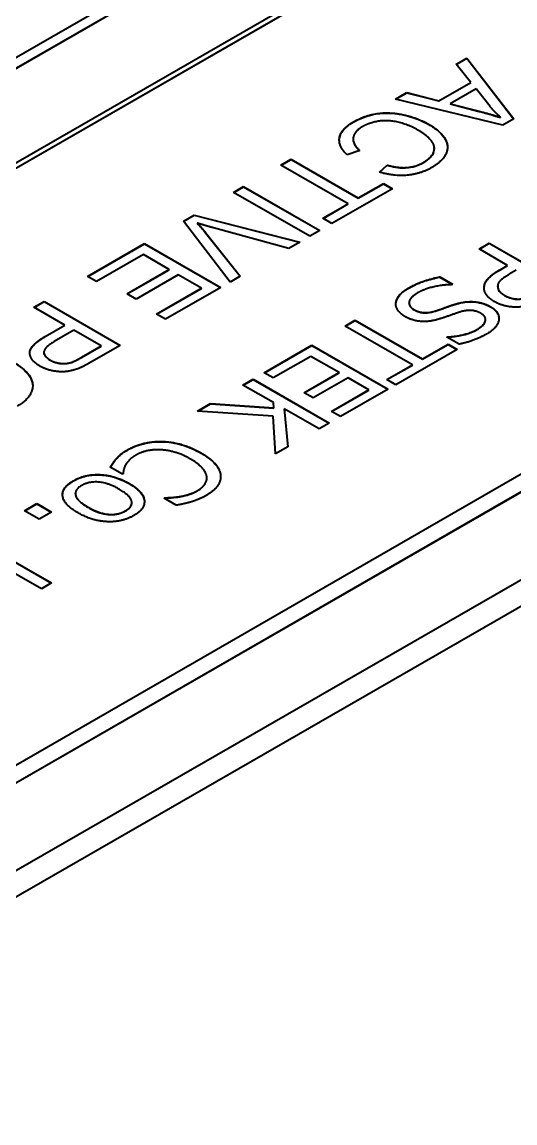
# Model space of a CAD drawing. Header units: millimetres. Extents: x 0 to 1682, y 0 to 1188.
# Drawn here: x 1443.72 to 1452.86, y 1035.44 to 1055.87 of the extents above; entities that cross this region are included whole.
import ezdxf

# ---------------------------------------------------------------- set-up
doc = ezdxf.new("R2010")
doc.units = ezdxf.units.MM
doc.header["$LTSCALE"] = 2
doc.layers.add('가시적인 것(ISO)', color=3, linetype='Continuous', lineweight=40)
doc.layers.add('가시적인 좁은 것(ISO)', color=3, linetype='Continuous', lineweight=35)

msp = doc.modelspace()

# ---------------------------------------------------------------- linework, layer by layer
at = {"layer": '가시적인 것(ISO)'}
for p, q in [((1481.586, 1061.988), (1436.331, 1035.928)), ((1481.586, 1061.498), (1436.331, 1035.437)), ((1476.801, 1061.191), (1437.721, 1038.686)), ((1437.745, 1038.374), (1477.343, 1061.177)), ((1477.343, 1061.174), (1437.745, 1038.371)), ((1452, 1060.037), (1426.148, 1045.15)), ((1426.318, 1045.052), (1452.17, 1059.939)), ((1452.17, 1059.936), (1426.321, 1045.05)), ((1453.697, 1059.06), (1427.845, 1044.173)), ((1453.867, 1059.06), (1427.845, 1044.075)), ((1453.867, 1059.056), (1427.845, 1044.072)), ((1451.771, 1055.081), (1451.969, 1055.195)), ((1451.773, 1055.079), (1451.969, 1055.192)), ((1451.969, 1055.195), (1452.84, 1054.068)), ((1451.969, 1055.192), (1451.969, 1055.195)), ((1451.969, 1055.192), (1452.839, 1054.067)), ((1452.044, 1054.745), (1451.771, 1055.081)), ((1451.451, 1054.404), (1452.044, 1054.745)), ((1451.451, 1054.401), (1452.044, 1054.742)), ((1452.044, 1054.742), (1452.044, 1054.745)), ((1450.646, 1054.433), (1450.859, 1054.556)), ((1450.65, 1054.432), (1450.859, 1054.553)), ((1450.859, 1054.556), (1451.451, 1054.404)), ((1450.859, 1054.553), (1450.859, 1054.556)), ((1450.859, 1054.553), (1451.451, 1054.401)), ((1452.142, 1054.627), (1451.661, 1054.35)), ((1452.401, 1054.298), (1452.142, 1054.627)), ((1452.638, 1053.951), (1450.646, 1054.433)), ((1451.451, 1054.401), (1451.451, 1054.404)), ((1451.661, 1054.35), (1452.202, 1054.21)), ((1451.661, 1054.347), (1451.661, 1054.35)), ((1451.661, 1054.347), (1452.202, 1054.206)), ((1452.595, 1054.095), (1452.595, 1054.098)), ((1452.84, 1054.068), (1452.638, 1053.951)), ((1449.861, 1053.691), (1449.861, 1053.694)), ((1449.985, 1053.48), (1449.75, 1053.4)), ((1451.368, 1053.516), (1451.368, 1053.519)), ((1448.522, 1053.21), (1448.71, 1053.318)), ((1448.525, 1053.209), (1448.71, 1053.315)), ((1448.71, 1053.318), (1449.957, 1052.6)), ((1448.71, 1053.315), (1448.71, 1053.318)), ((1448.71, 1053.315), (1449.957, 1052.597)), ((1449.769, 1052.492), (1448.522, 1053.21)), ((1450.351, 1053.081), (1450.492, 1053.212)), ((1450.354, 1053.08), (1450.492, 1053.209)), ((1450.492, 1053.209), (1450.492, 1053.212)), ((1449.957, 1052.6), (1450.423, 1052.868)), ((1449.957, 1052.597), (1450.423, 1052.865)), ((1450.423, 1052.868), (1450.59, 1052.772)), ((1450.423, 1052.865), (1450.423, 1052.868)), ((1450.423, 1052.865), (1450.587, 1052.77)), ((1447.643, 1052.704), (1447.83, 1052.812)), ((1449.057, 1051.889), (1447.643, 1052.704)), ((1447.646, 1052.702), (1447.83, 1052.809)), ((1447.83, 1052.812), (1449.244, 1051.997)), ((1447.83, 1052.809), (1447.83, 1052.812)), ((1447.83, 1052.809), (1449.242, 1051.996)), ((1450.59, 1052.772), (1449.469, 1052.126)), ((1449.302, 1052.223), (1449.769, 1052.492)), ((1449.304, 1052.221), (1449.769, 1052.489)), ((1449.769, 1052.489), (1449.769, 1052.492)), ((1449.957, 1052.597), (1449.957, 1052.6)), ((1446.718, 1052.171), (1446.911, 1052.282)), ((1446.72, 1052.169), (1446.911, 1052.279)), ((1446.911, 1052.282), (1448.872, 1051.783)), ((1446.911, 1052.279), (1446.911, 1052.282)), ((1446.911, 1052.279), (1448.868, 1051.78)), ((1447.578, 1051.038), (1446.718, 1052.171)), ((1446.969, 1052.133), (1446.969, 1052.136)), ((1448.669, 1051.666), (1447.274, 1052.046)), ((1449.469, 1052.126), (1449.302, 1052.223)), ((1447.124, 1051.96), (1447.769, 1051.148)), ((1447.124, 1051.956), (1447.767, 1051.147)), ((1449.244, 1051.997), (1449.057, 1051.889)), ((1444.935, 1051.145), (1445.991, 1051.753)), ((1444.938, 1051.143), (1445.991, 1051.75)), ((1445.991, 1051.753), (1447.406, 1050.938)), ((1445.991, 1051.75), (1445.991, 1051.753)), ((1445.991, 1051.75), (1447.403, 1050.937)), ((1448.872, 1051.783), (1448.669, 1051.666)), ((1452.2, 1051.654), (1452.388, 1051.762)), ((1452.727, 1051.35), (1452.2, 1051.654)), ((1452.203, 1051.652), (1452.388, 1051.759)), ((1452.388, 1051.762), (1453.802, 1050.948)), ((1452.388, 1051.759), (1452.388, 1051.762)), ((1452.388, 1051.759), (1453.799, 1050.946)), ((1445.971, 1051.549), (1445.102, 1051.048)), ((1446.452, 1051.272), (1445.971, 1051.549)), ((1445.668, 1050.82), (1446.452, 1051.272)), ((1445.671, 1050.819), (1446.452, 1051.268)), ((1446.452, 1051.268), (1446.452, 1051.272)), ((1452.568, 1051.259), (1452.727, 1051.35)), ((1452.568, 1051.255), (1452.727, 1051.347)), ((1452.727, 1051.347), (1452.727, 1051.35)), ((1452.888, 1051.258), (1452.759, 1051.184)), ((1445.102, 1051.048), (1444.935, 1051.145)), ((1446.619, 1051.176), (1445.835, 1050.724)), ((1447.051, 1050.927), (1446.619, 1051.176)), ((1447.769, 1051.148), (1447.578, 1051.038)), ((1451.47, 1051.136), (1451.706, 1051)), ((1451.47, 1051.133), (1451.47, 1051.136)), ((1451.47, 1051.133), (1451.703, 1050.998)), ((1445.835, 1050.724), (1445.668, 1050.82)), ((1446.214, 1050.445), (1447.051, 1050.927)), ((1446.217, 1050.443), (1447.051, 1050.923)), ((1447.406, 1050.938), (1446.382, 1050.349)), ((1447.051, 1050.923), (1447.051, 1050.927)), ((1451.706, 1051), (1451.692, 1050.992)), ((1452.543, 1050.963), (1452.543, 1050.966)), ((1452.543, 1050.958), (1452.543, 1050.962)), ((1443.941, 1050.572), (1444.129, 1050.68)), ((1443.944, 1050.571), (1444.129, 1050.677)), ((1444.129, 1050.68), (1445.543, 1049.866)), ((1444.129, 1050.677), (1444.129, 1050.68)), ((1444.129, 1050.677), (1445.54, 1049.864)), ((1450.9, 1050.65), (1450.9, 1050.653)), ((1444.516, 1050.241), (1443.941, 1050.572)), ((1446.382, 1050.349), (1446.214, 1050.445)), ((1444.152, 1050.032), (1444.516, 1050.241)), ((1444.152, 1050.029), (1444.516, 1050.238)), ((1444.516, 1050.238), (1444.516, 1050.241)), ((1449.714, 1050.222), (1449.902, 1050.331)), ((1450.961, 1049.504), (1449.714, 1050.222)), ((1449.717, 1050.221), (1449.902, 1050.327)), ((1449.902, 1050.331), (1451.149, 1049.613)), ((1449.902, 1050.327), (1449.902, 1050.331)), ((1449.902, 1050.327), (1451.149, 1049.609)), ((1452.317, 1050.342), (1452.317, 1050.346)), ((1444.683, 1050.145), (1444.317, 1049.935)), ((1445.188, 1049.854), (1444.683, 1050.145)), ((1451.602, 1050.016), (1451.615, 1050.024)), ((1451.826, 1049.887), (1451.602, 1050.016)), ((1451.605, 1050.014), (1451.615, 1050.021)), ((1451.615, 1050.021), (1451.615, 1050.024)), ((1444.826, 1049.645), (1445.188, 1049.854)), ((1444.826, 1049.642), (1445.188, 1049.851)), ((1445.543, 1049.866), (1445.009, 1049.559)), ((1445.188, 1049.851), (1445.188, 1049.854)), ((1448.212, 1049.357), (1449.096, 1049.867)), ((1448.215, 1049.356), (1449.096, 1049.863)), ((1449.096, 1049.867), (1450.511, 1049.052)), ((1449.096, 1049.863), (1449.096, 1049.867)), ((1449.096, 1049.863), (1450.508, 1049.051)), ((1451.149, 1049.613), (1451.623, 1049.886)), ((1451.149, 1049.609), (1451.623, 1049.883)), ((1451.623, 1049.886), (1451.791, 1049.789)), ((1451.623, 1049.883), (1451.623, 1049.886)), ((1451.623, 1049.883), (1451.788, 1049.788)), ((1444.126, 1049.733), (1444.126, 1049.736)), ((1449.076, 1049.662), (1448.379, 1049.261)), ((1449.601, 1049.36), (1449.076, 1049.662)), ((1451.791, 1049.789), (1450.654, 1049.135)), ((1451.149, 1049.609), (1451.149, 1049.613)), ((1450.487, 1049.231), (1450.961, 1049.504)), ((1450.489, 1049.23), (1450.961, 1049.501)), ((1450.961, 1049.501), (1450.961, 1049.504)), ((1447.817, 1049.13), (1448.005, 1049.238)), ((1447.82, 1049.129), (1448.005, 1049.235)), ((1448.005, 1049.238), (1449.42, 1048.424)), ((1448.005, 1049.235), (1448.005, 1049.238)), ((1448.005, 1049.235), (1449.417, 1048.422)), ((1448.379, 1049.261), (1448.212, 1049.357)), ((1448.951, 1048.986), (1449.601, 1049.36)), ((1448.954, 1048.984), (1449.601, 1049.357)), ((1449.768, 1049.264), (1449.118, 1048.889)), ((1449.601, 1049.357), (1449.601, 1049.36)), ((1450.155, 1049.04), (1449.768, 1049.264)), ((1450.654, 1049.135), (1450.487, 1049.231)), ((1448.382, 1048.805), (1447.817, 1049.13)), ((1449.118, 1048.889), (1448.951, 1048.986)), ((1449.459, 1048.639), (1450.155, 1049.04)), ((1449.461, 1048.638), (1450.155, 1049.037)), ((1450.511, 1049.052), (1449.626, 1048.543)), ((1450.155, 1049.037), (1450.155, 1049.04)), ((1446.974, 1048.644), (1447.218, 1048.785)), ((1446.979, 1048.644), (1447.218, 1048.782)), ((1447.218, 1048.785), (1448.393, 1048.704)), ((1447.218, 1048.782), (1447.218, 1048.785)), ((1447.218, 1048.782), (1448.393, 1048.701)), ((1448.393, 1048.704), (1448.382, 1048.805)), ((1448.377, 1048.551), (1446.974, 1048.644)), ((1448.393, 1048.701), (1448.393, 1048.704)), ((1449.232, 1048.316), (1448.582, 1048.69)), ((1448.582, 1048.69), (1448.652, 1047.982)), ((1448.582, 1048.687), (1448.582, 1048.69)), ((1448.582, 1048.687), (1448.651, 1047.982)), ((1449.626, 1048.543), (1449.459, 1048.639)), ((1448.423, 1047.85), (1448.377, 1048.551)), ((1449.42, 1048.424), (1449.232, 1048.316)), ((1448.652, 1047.982), (1448.423, 1047.85)), ((1445.466, 1047.754), (1445.466, 1047.757)), ((1445.583, 1047.474), (1445.358, 1047.603)), ((1445.596, 1047.482), (1445.583, 1047.474)), ((1447.148, 1047.406), (1447.148, 1047.409)), ((1444.709, 1047.112), (1444.709, 1047.115)), ((1445.757, 1046.944), (1445.757, 1046.947)), ((1446.355, 1047.029), (1446.37, 1047.037)), ((1446.582, 1046.898), (1446.355, 1047.029)), ((1446.358, 1047.027), (1446.37, 1047.034)), ((1446.37, 1047.034), (1446.37, 1047.037)), ((1443.767, 1046.798), (1443.994, 1046.929)), ((1444.038, 1046.642), (1443.767, 1046.798)), ((1443.77, 1046.796), (1443.994, 1046.925)), ((1443.994, 1046.929), (1444.265, 1046.773)), ((1443.994, 1046.925), (1443.994, 1046.929)), ((1443.994, 1046.925), (1444.262, 1046.771)), ((1444.265, 1046.773), (1444.038, 1046.642)), ((1442.853, 1046.271), (1444.267, 1045.457)), ((1442.853, 1046.268), (1444.264, 1045.455)), ((1444.079, 1045.349), (1442.832, 1046.067)), ((1444.267, 1045.457), (1444.079, 1045.349))]:
    msp.add_line(p, q, dxfattribs=at)
for points, degree in [([(1452.595, 1054.098), (1452.487, 1054.192), (1452.401, 1054.298)], 2), ([(1449.862, 1054.009), (1450.091, 1054.141), (1450.564, 1054.198), (1451.066, 1054.082), (1451.269, 1053.965)], 2), ([(1452.202, 1054.21), (1452.448, 1054.145), (1452.595, 1054.098)], 2), ([(1449.75, 1053.4), (1449.579, 1053.567), (1449.641, 1053.882), (1449.862, 1054.009)], 2), ([(1450.039, 1053.926), (1449.882, 1053.835), (1449.845, 1053.606), (1449.985, 1053.48)], 2), ([(1451.077, 1053.853), (1450.897, 1053.957), (1450.522, 1054.051), (1450.168, 1054), (1450.039, 1053.926)], 2), ([(1451.269, 1053.965), (1451.49, 1053.838), (1451.65, 1053.55), (1451.509, 1053.273), (1451.322, 1053.165)], 2), ([(1451.165, 1053.26), (1451.328, 1053.354), (1451.392, 1053.57), (1451.217, 1053.773), (1451.077, 1053.853)], 2), ([(1451.322, 1053.165), (1451.109, 1053.043), (1450.604, 1053.001), (1450.351, 1053.081)], 2), ([(1450.492, 1053.212), (1450.695, 1053.152), (1451.023, 1053.178), (1451.165, 1053.26)], 2), ([(1447.274, 1052.046), (1447.107, 1052.091), (1446.969, 1052.136)], 2), ([(1446.969, 1052.136), (1447.052, 1052.051), (1447.124, 1051.96)], 2), ([(1452.292, 1050.931), (1452.293, 1051.014), (1452.417, 1051.171), (1452.568, 1051.259)], 2), ([(1450.896, 1050.932), (1451.049, 1051.02), (1451.329, 1051.107), (1451.47, 1051.136)], 2), ([(1452.759, 1051.184), (1452.645, 1051.118), (1452.54, 1051.016), (1452.543, 1050.962)], 2), ([(1450.655, 1050.645), (1450.661, 1050.72), (1450.766, 1050.857), (1450.896, 1050.932)], 2), ([(1451.072, 1050.846), (1450.916, 1050.756), (1450.887, 1050.59), (1450.993, 1050.529)], 2), ([(1451.692, 1050.992), (1451.512, 1050.989), (1451.181, 1050.909), (1451.072, 1050.846)], 2), ([(1452.482, 1050.678), (1452.39, 1050.731), (1452.29, 1050.864), (1452.292, 1050.931)], 2), ([(1452.292, 1050.926), (1452.292, 1050.926), (1452.292, 1050.927), (1452.292, 1050.927)], 3), ([(1452.543, 1050.963), (1452.543, 1050.961), (1452.543, 1050.96), (1452.543, 1050.958)], 3), ([(1452.543, 1050.962), (1452.543, 1050.913), (1452.604, 1050.834), (1452.672, 1050.795)], 2), ([(1450.827, 1050.399), (1450.743, 1050.447), (1450.65, 1050.578), (1450.655, 1050.645)], 2), ([(1450.655, 1050.632), (1450.655, 1050.635), (1450.655, 1050.639), (1450.655, 1050.642)], 3), ([(1451.704, 1050.614), (1451.797, 1050.645), (1451.971, 1050.678), (1452.062, 1050.677)], 2), ([(1452.062, 1050.677), (1452.153, 1050.675), (1452.327, 1050.63), (1452.41, 1050.583)], 2), ([(1452.988, 1050.581), (1452.855, 1050.566), (1452.6, 1050.61), (1452.482, 1050.678)], 2), ([(1452.672, 1050.795), (1452.745, 1050.752), (1452.904, 1050.719), (1452.99, 1050.729)], 2), ([(1450.993, 1050.529), (1451.078, 1050.48), (1451.267, 1050.467), (1451.384, 1050.504)], 2), ([(1451.384, 1050.504), (1451.468, 1050.531), (1451.602, 1050.579), (1451.704, 1050.614)], 2), ([(1451.829, 1050.479), (1451.753, 1050.454), (1451.539, 1050.378), (1451.464, 1050.355)], 2), ([(1452.233, 1050.459), (1452.144, 1050.51), (1451.942, 1050.517), (1451.829, 1050.479)], 2), ([(1452.163, 1050.162), (1452.294, 1050.238), (1452.333, 1050.401), (1452.233, 1050.459)], 2), ([(1452.41, 1050.583), (1452.582, 1050.484), (1452.546, 1050.195), (1452.339, 1050.076)], 2), ([(1451.464, 1050.355), (1451.274, 1050.297), (1450.959, 1050.323), (1450.827, 1050.399)], 2), ([(1444.053, 1049.48), (1443.873, 1049.583), (1443.853, 1049.86), (1444.152, 1050.032)], 2), ([(1451.615, 1050.024), (1451.745, 1050.027), (1452.048, 1050.096), (1452.163, 1050.162)], 2), ([(1452.339, 1050.076), (1452.219, 1050.007), (1451.962, 1049.913), (1451.826, 1049.887)], 2), ([(1444.317, 1049.935), (1444.135, 1049.83), (1444.118, 1049.665), (1444.241, 1049.594)], 2), ([(1444.241, 1049.594), (1444.329, 1049.543), (1444.546, 1049.521), (1444.639, 1049.552)], 2), ([(1444.639, 1049.552), (1444.699, 1049.572), (1444.826, 1049.645)], 2), ([(1443.555, 1049.557), (1443.908, 1049.354), (1443.927, 1048.907), (1443.629, 1048.735)], 2), ([(1444.78, 1049.442), (1444.658, 1049.392), (1444.421, 1049.367), (1444.159, 1049.419), (1444.053, 1049.48)], 2), ([(1445.009, 1049.559), (1444.868, 1049.477), (1444.78, 1049.442)], 2), ([(1445.677, 1047.926), (1445.814, 1048.006), (1446.14, 1048.086), (1446.317, 1048.082)], 2), ([(1446.317, 1048.082), (1446.494, 1048.078), (1446.862, 1047.973), (1447.04, 1047.87)], 2), ([(1445.358, 1047.603), (1445.383, 1047.643), (1445.426, 1047.713), (1445.466, 1047.757)], 2), ([(1445.466, 1047.757), (1445.507, 1047.805), (1445.592, 1047.878), (1445.677, 1047.926)], 2), ([(1445.837, 1047.831), (1445.756, 1047.785), (1445.657, 1047.682), (1445.633, 1047.633)], 2), ([(1446.286, 1047.928), (1446.157, 1047.934), (1445.927, 1047.883), (1445.837, 1047.831)], 2), ([(1446.844, 1047.757), (1446.699, 1047.841), (1446.419, 1047.921), (1446.286, 1047.928)], 2), ([(1447.146, 1047.438), (1447.133, 1047.514), (1446.981, 1047.678), (1446.844, 1047.757)], 2), ([(1447.04, 1047.87), (1447.218, 1047.767), (1447.391, 1047.563), (1447.403, 1047.458)], 2), ([(1445.633, 1047.633), (1445.611, 1047.587), (1445.596, 1047.507), (1445.596, 1047.482)], 2), ([(1444.759, 1046.758), (1444.491, 1046.912), (1444.456, 1047.229), (1444.672, 1047.353)], 2), ([(1444.672, 1047.353), (1444.893, 1047.48), (1445.447, 1047.453), (1445.706, 1047.303)], 2), ([(1446.979, 1047.174), (1447.069, 1047.226), (1447.156, 1047.362), (1447.146, 1047.438)], 2), ([(1447.403, 1047.458), (1447.413, 1047.354), (1447.281, 1047.164), (1447.138, 1047.081)], 2), ([(1447.403, 1047.455), (1447.403, 1047.446), (1447.404, 1047.437), (1447.404, 1047.428)], 3), ([(1444.825, 1047.264), (1444.688, 1047.185), (1444.739, 1046.981), (1444.943, 1046.864)], 2), ([(1445.522, 1047.197), (1445.321, 1047.313), (1444.964, 1047.344), (1444.825, 1047.264)], 2), ([(1445.639, 1046.796), (1445.778, 1046.876), (1445.728, 1047.078), (1445.522, 1047.197)], 2), ([(1445.706, 1047.303), (1445.972, 1047.15), (1446.006, 1046.83), (1445.792, 1046.707)], 2), ([(1446.647, 1047.061), (1446.731, 1047.075), (1446.896, 1047.127), (1446.979, 1047.174)], 2), ([(1446.37, 1047.037), (1446.418, 1047.039), (1446.56, 1047.047), (1446.647, 1047.061)], 2), ([(1446.853, 1046.959), (1446.792, 1046.941), (1446.654, 1046.911), (1446.582, 1046.898)], 2), ([(1447.138, 1047.081), (1447.067, 1047.04), (1446.921, 1046.98), (1446.853, 1046.959)], 2), ([(1445.792, 1046.707), (1445.577, 1046.583), (1445.026, 1046.604), (1444.759, 1046.758)], 2), ([(1444.943, 1046.864), (1445.149, 1046.745), (1445.5, 1046.716), (1445.639, 1046.796)], 2)]:
    msp.add_open_spline(points, degree=degree, dxfattribs=at)
for points, knots in [([(1449.862, 1054.006), (1449.915, 1054.036), (1449.973, 1054.065), (1450.089, 1054.112), (1450.147, 1054.131), (1450.257, 1054.156), (1450.357, 1054.177), (1450.64, 1054.175), (1450.758, 1054.151), (1450.995, 1054.094), (1451.141, 1054.035), (1451.269, 1053.962)], [-0.3942591, -0.3942591, -0.3942591, -0.3942591, -0.3158706, -0.3158706, -0.2464352, -0.2464352, -0.1925913, -0.1925913, -0.135343, -0.135343, 0, 0, 0, 0]), ([(1452.202, 1054.206), (1452.275, 1054.187), (1452.351, 1054.167), (1452.48, 1054.13), (1452.54, 1054.112), (1452.595, 1054.095)], [-0.1077186, -0.1077186, -0.1077186, -0.1077186, -0.0473228, -0.0473228, 0, 0, 0, 0]), ([(1449.605, 1053.674), (1449.605, 1053.724), (1449.621, 1053.781), (1449.709, 1053.903), (1449.779, 1053.958), (1449.862, 1054.006)], [-0.1721458, -0.1721458, -0.1721458, -0.1721458, -0.0885548, -0.0885548, 0, 0, 0, 0]), ([(1451.269, 1053.962), (1451.331, 1053.926), (1451.389, 1053.887), (1451.484, 1053.806), (1451.522, 1053.765), (1451.585, 1053.671), (1451.612, 1053.61), (1451.613, 1053.541)], [-0.9614437, -0.9614437, -0.9614437, -0.9614437, -0.7128494, -0.7128494, -0.4840019, -0.4840019, -0.2236572, -0.2236572, -0.2236572, -0.2236572]), ([(1449.861, 1053.691), (1449.861, 1053.672), (1449.864, 1053.651), (1449.891, 1053.576), (1449.932, 1053.525), (1449.982, 1053.479)], [-0.1014437, -0.1014437, -0.1014437, -0.1014437, -0.0720852, -0.0720852, -0.0012196, -0.0012196, -0.0012196, -0.0012196]), ([(1451.165, 1053.257), (1451.202, 1053.278), (1451.236, 1053.301), (1451.292, 1053.349), (1451.315, 1053.374), (1451.361, 1053.444), (1451.369, 1053.484), (1451.368, 1053.516)], [-0.72619, -0.72619, -0.72619, -0.72619, -0.6330647, -0.6330647, -0.5475839, -0.5475839, -0.4007888, -0.4007888, -0.4007888, -0.4007888]), ([(1450.492, 1053.209), (1450.543, 1053.194), (1450.598, 1053.18), (1450.703, 1053.164), (1450.752, 1053.159), (1450.842, 1053.16), (1450.904, 1053.163), (1451.048, 1053.198), (1451.11, 1053.225), (1451.165, 1053.257)], [-0.2828154, -0.2828154, -0.2828154, -0.2828154, -0.1941298, -0.1941298, -0.1174561, -0.1174561, -0.0581869, -0.0581869, 0, 0, 0, 0]), ([(1446.969, 1052.133), (1446.997, 1052.104), (1447.024, 1052.075), (1447.075, 1052.016), (1447.1, 1051.986), (1447.124, 1051.956)], [-0.08584013, -0.08584013, -0.08584013, -0.08584013, -0.0432157, -0.0432157, 0, 0, 0, 0]), ([(1452.292, 1050.927), (1452.292, 1050.955), (1452.297, 1050.983), (1452.322, 1051.047), (1452.343, 1051.075), (1452.401, 1051.148), (1452.479, 1051.204), (1452.568, 1051.255)], [-0.135455, -0.135455, -0.135455, -0.135455, -0.1178819, -0.1178819, -0.0938497, -0.0938497, 0, 0, 0, 0]), ([(1450.896, 1050.929), (1451.046, 1051.015), (1451.149, 1051.048), (1451.279, 1051.089), (1451.373, 1051.113), (1451.47, 1051.133)], [-0.1108632, -0.1108632, -0.1108632, -0.1108632, -0.0769799, -0.0769799, 0, 0, 0, 0]), ([(1450.655, 1050.642), (1450.661, 1050.713), (1450.696, 1050.762), (1450.753, 1050.836), (1450.819, 1050.885), (1450.896, 1050.929)], [-0.117358, -0.117358, -0.117358, -0.117358, -0.0808701, -0.0808701, 0, 0, 0, 0]), ([(1452.543, 1050.958), (1452.543, 1050.943), (1452.545, 1050.927), (1452.555, 1050.897), (1452.563, 1050.883), (1452.588, 1050.851), (1452.615, 1050.824), (1452.672, 1050.791)], [-0.1492785, -0.1492785, -0.1492785, -0.1492785, -0.1035652, -0.1035652, -0.060422, -0.060422, 0, 0, 0, 0]), ([(1450.9, 1050.65), (1450.9, 1050.649), (1450.9, 1050.649), (1450.9, 1050.626), (1450.907, 1050.605), (1450.938, 1050.563), (1450.963, 1050.543), (1450.993, 1050.525)], [-0.06110087, -0.06110087, -0.06110087, -0.06110087, -0.0602603, -0.0602603, -0.03212599, -0.03212599, 0, 0, 0, 0]), ([(1451.704, 1050.611), (1451.792, 1050.641), (1451.854, 1050.653), (1451.942, 1050.67), (1452.001, 1050.675), (1452.062, 1050.674)], [-0.0690036, -0.0690036, -0.0690036, -0.0690036, -0.04585056, -0.04585056, 0, 0, 0, 0]), ([(1452.062, 1050.674), (1452.144, 1050.672), (1452.205, 1050.658), (1452.304, 1050.633), (1452.36, 1050.608), (1452.41, 1050.579)], [-0.08102097, -0.08102097, -0.08102097, -0.08102097, -0.05233422, -0.05233422, 0, 0, 0, 0]), ([(1452.672, 1050.791), (1452.701, 1050.775), (1452.733, 1050.76), (1452.808, 1050.734), (1452.843, 1050.728), (1452.908, 1050.721), (1452.949, 1050.721), (1452.99, 1050.726)], [-0.06639362, -0.06639362, -0.06639362, -0.06639362, -0.04998358, -0.04998358, -0.03097294, -0.03097294, 0, 0, 0, 0]), ([(1450.993, 1050.525), (1451.015, 1050.513), (1451.039, 1050.501), (1451.088, 1050.484), (1451.114, 1050.478), (1451.171, 1050.469), (1451.204, 1050.468), (1451.291, 1050.475), (1451.34, 1050.487), (1451.384, 1050.501)], [-0.1167451, -0.1167451, -0.1167451, -0.1167451, -0.0898372, -0.0898372, -0.0657275, -0.0657275, -0.0378904, -0.0378904, 0, 0, 0, 0]), ([(1451.384, 1050.501), (1451.435, 1050.517), (1451.485, 1050.534), (1451.588, 1050.571), (1451.65, 1050.593), (1451.704, 1050.611)], [-0.09019349, -0.09019349, -0.09019349, -0.09019349, -0.04673127, -0.04673127, 0, 0, 0, 0]), ([(1452.41, 1050.579), (1452.46, 1050.551), (1452.5, 1050.518), (1452.553, 1050.443), (1452.565, 1050.404), (1452.565, 1050.365)], [-0.3263171, -0.3263171, -0.3263171, -0.3263171, -0.2414999, -0.2414999, -0.1585262, -0.1585262, -0.1585262, -0.1585262]), ([(1452.163, 1050.159), (1452.193, 1050.176), (1452.221, 1050.195), (1452.266, 1050.234), (1452.284, 1050.254), (1452.311, 1050.299), (1452.317, 1050.323), (1452.317, 1050.342)], [-0.12516367, -0.12516367, -0.12516367, -0.12516367, -0.10161996, -0.10161996, -0.08057157, -0.08057157, -0.05539685, -0.05539685, -0.05539685, -0.05539685]), ([(1443.863, 1049.729), (1443.863, 1049.743), (1443.865, 1049.752), (1443.874, 1049.794), (1443.899, 1049.831), (1443.987, 1049.925), (1444.07, 1049.981), (1444.152, 1050.029)], [-0.1419177, -0.1419177, -0.1419177, -0.1419177, -0.1386915, -0.1386915, -0.0877511, -0.0877511, 0, 0, 0, 0]), ([(1451.615, 1050.021), (1451.734, 1050.024), (1451.844, 1050.046), (1452.004, 1050.083), (1452.089, 1050.116), (1452.163, 1050.159)], [-0.1295698, -0.1295698, -0.1295698, -0.1295698, -0.0786324, -0.0786324, 0, 0, 0, 0]), ([(1444.126, 1049.733), (1444.126, 1049.733), (1444.126, 1049.732), (1444.126, 1049.708), (1444.135, 1049.686), (1444.172, 1049.637), (1444.204, 1049.612), (1444.241, 1049.591)], [-0.07051089, -0.07051089, -0.07051089, -0.07051089, -0.06982354, -0.06982354, -0.03942855, -0.03942855, 0, 0, 0, 0]), ([(1444.639, 1049.549), (1444.662, 1049.557), (1444.691, 1049.57), (1444.752, 1049.601), (1444.792, 1049.623), (1444.826, 1049.642)], [-0.06082201, -0.06082201, -0.06082201, -0.06082201, -0.03621898, -0.03621898, 0, 0, 0, 0]), ([(1443.555, 1049.553), (1443.677, 1049.483), (1443.784, 1049.402), (1443.904, 1049.234), (1443.917, 1049.167), (1443.918, 1049.115)], [-0.3363294, -0.3363294, -0.3363294, -0.3363294, -0.2552136, -0.2552136, -0.1881476, -0.1881476, -0.1881476, -0.1881476]), ([(1444.241, 1049.591), (1444.266, 1049.576), (1444.294, 1049.563), (1444.354, 1049.543), (1444.385, 1049.536), (1444.44, 1049.528), (1444.482, 1049.524), (1444.569, 1049.53), (1444.605, 1049.538), (1444.639, 1049.549)], [-0.1753364, -0.1753364, -0.1753364, -0.1753364, -0.1189946, -0.1189946, -0.0661821, -0.0661821, -0.0291561, -0.0291561, 0, 0, 0, 0]), ([(1445.677, 1047.923), (1445.726, 1047.952), (1445.78, 1047.978), (1445.895, 1048.021), (1445.955, 1048.039), (1446.114, 1048.072), (1446.214, 1048.081), (1446.317, 1048.078)], [-0.1794107, -0.1794107, -0.1794107, -0.1794107, -0.1270831, -0.1270831, -0.0773401, -0.0773401, 0, 0, 0, 0]), ([(1446.317, 1048.078), (1446.378, 1048.077), (1446.437, 1048.071), (1446.57, 1048.05), (1446.634, 1048.034), (1446.813, 1047.983), (1446.934, 1047.928), (1447.04, 1047.866)], [-0.1787354, -0.1787354, -0.1787354, -0.1787354, -0.149821, -0.149821, -0.1129183, -0.1129183, 0, 0, 0, 0]), ([(1445.466, 1047.754), (1445.491, 1047.783), (1445.518, 1047.811), (1445.582, 1047.866), (1445.629, 1047.896), (1445.677, 1047.923)], [-0.09903769, -0.09903769, -0.09903769, -0.09903769, -0.05048594, -0.05048594, 0, 0, 0, 0]), ([(1447.04, 1047.866), (1447.204, 1047.772), (1447.276, 1047.698), (1447.364, 1047.589), (1447.395, 1047.524), (1447.403, 1047.455)], [-0.1558991, -0.1558991, -0.1558991, -0.1558991, -0.0900087, -0.0900087, 0, 0, 0, 0]), ([(1445.36, 1047.602), (1445.375, 1047.626), (1445.39, 1047.65), (1445.421, 1047.701), (1445.443, 1047.729), (1445.466, 1047.754)], [-0.07019212, -0.07019212, -0.07019212, -0.07019212, -0.03684318, -0.03684318, 0, 0, 0, 0]), ([(1444.472, 1047.092), (1444.472, 1047.092), (1444.472, 1047.092), (1444.472, 1047.137), (1444.487, 1047.18), (1444.553, 1047.27), (1444.607, 1047.312), (1444.672, 1047.35)], [-0.1269596, -0.1269596, -0.1269596, -0.1269596, -0.126802, -0.126802, -0.0686913, -0.0686913, 0, 0, 0, 0]), ([(1444.672, 1047.35), (1444.707, 1047.37), (1444.745, 1047.389), (1444.824, 1047.42), (1444.865, 1047.432), (1444.979, 1047.458), (1445.053, 1047.465), (1445.199, 1047.464), (1445.288, 1047.456), (1445.509, 1047.4), (1445.615, 1047.353), (1445.706, 1047.3)], [-0.3884246, -0.3884246, -0.3884246, -0.3884246, -0.3285065, -0.3285065, -0.2729922, -0.2729922, -0.1810504, -0.1810504, -0.0971574, -0.0971574, 0, 0, 0, 0]), ([(1446.979, 1047.171), (1447.011, 1047.189), (1447.039, 1047.21), (1447.09, 1047.257), (1447.108, 1047.282), (1447.139, 1047.336), (1447.148, 1047.371), (1447.148, 1047.406)], [-0.11150812, -0.11150812, -0.11150812, -0.11150812, -0.08708335, -0.08708335, -0.05907646, -0.05907646, -0.01258366, -0.01258366, -0.01258366, -0.01258366]), ([(1445.706, 1047.3), (1445.803, 1047.245), (1445.889, 1047.18), (1445.965, 1047.072), (1445.99, 1047.025), (1445.99, 1046.966)], [-0.3662917, -0.3662917, -0.3662917, -0.3662917, -0.2061279, -0.2061279, -0.1285024, -0.1285024, -0.1285024, -0.1285024]), ([(1446.647, 1047.058), (1446.726, 1047.071), (1446.784, 1047.088), (1446.874, 1047.117), (1446.93, 1047.143), (1446.979, 1047.171)], [-0.0768871, -0.0768871, -0.0768871, -0.0768871, -0.05182526, -0.05182526, 0, 0, 0, 0]), ([(1444.709, 1047.112), (1444.709, 1047.106), (1444.71, 1047.101), (1444.714, 1047.067), (1444.728, 1047.036), (1444.804, 1046.949), (1444.873, 1046.901), (1444.943, 1046.861)], [-0.1364228, -0.1364228, -0.1364228, -0.1364228, -0.1265311, -0.1265311, -0.0743726, -0.0743726, 0, 0, 0, 0]), ([(1445.639, 1046.793), (1445.662, 1046.806), (1445.683, 1046.821), (1445.717, 1046.851), (1445.731, 1046.867), (1445.751, 1046.903), (1445.757, 1046.923), (1445.757, 1046.944)], [-0.2685317, -0.2685317, -0.2685317, -0.2685317, -0.2266379, -0.2266379, -0.1879529, -0.1879529, -0.1422408, -0.1422408, -0.1422408, -0.1422408]), ([(1446.37, 1047.034), (1446.41, 1047.035), (1446.45, 1047.037), (1446.542, 1047.042), (1446.596, 1047.049), (1446.647, 1047.058)], [-0.06961259, -0.06961259, -0.06961259, -0.06961259, -0.03976359, -0.03976359, 0, 0, 0, 0]), ([(1444.943, 1046.861), (1444.99, 1046.834), (1445.041, 1046.808), (1445.138, 1046.768), (1445.186, 1046.752), (1445.291, 1046.729), (1445.338, 1046.725), (1445.424, 1046.725), (1445.466, 1046.73), (1445.557, 1046.752), (1445.601, 1046.771), (1445.639, 1046.793)], [-0.1677912, -0.1677912, -0.1677912, -0.1677912, -0.1331231, -0.1331231, -0.1047324, -0.1047324, -0.0738939, -0.0738939, -0.0404, -0.0404, 0, 0, 0, 0])]:
    msp.add_open_spline(points, degree=3, knots=knots, dxfattribs=at)
at = {"layer": '가시적인 좁은 것(ISO)'}
for p, q in [((1452.202, 1054.206), (1452.202, 1054.21)), ((1449.862, 1054.006), (1449.862, 1054.009)), ((1451.269, 1053.962), (1451.269, 1053.965)), ((1451.165, 1053.257), (1451.165, 1053.26)), ((1447.124, 1051.956), (1447.124, 1051.96)), ((1452.568, 1051.255), (1452.568, 1051.259)), ((1450.896, 1050.929), (1450.896, 1050.932)), ((1452.292, 1050.927), (1452.292, 1050.931)), ((1450.655, 1050.642), (1450.655, 1050.645)), ((1452.062, 1050.674), (1452.062, 1050.677)), ((1452.672, 1050.791), (1452.672, 1050.795)), ((1450.993, 1050.525), (1450.993, 1050.529)), ((1451.384, 1050.501), (1451.384, 1050.504)), ((1451.704, 1050.611), (1451.704, 1050.614)), ((1452.41, 1050.579), (1452.41, 1050.583)), ((1444.152, 1050.029), (1444.152, 1050.032)), ((1452.163, 1050.159), (1452.163, 1050.162)), ((1444.241, 1049.591), (1444.241, 1049.594)), ((1444.826, 1049.642), (1444.826, 1049.645)), ((1444.639, 1049.549), (1444.639, 1049.552)), ((1446.317, 1048.078), (1446.317, 1048.082)), ((1445.677, 1047.923), (1445.677, 1047.926)), ((1447.04, 1047.866), (1447.04, 1047.87)), ((1444.672, 1047.35), (1444.672, 1047.353)), ((1447.403, 1047.455), (1447.403, 1047.458)), ((1445.706, 1047.3), (1445.706, 1047.303)), ((1446.979, 1047.171), (1446.979, 1047.174)), ((1446.647, 1047.058), (1446.647, 1047.061)), ((1444.943, 1046.861), (1444.943, 1046.864)), ((1445.639, 1046.793), (1445.639, 1046.796))]:
    msp.add_line(p, q, dxfattribs=at)

doc.saveas('drawing.dxf')
